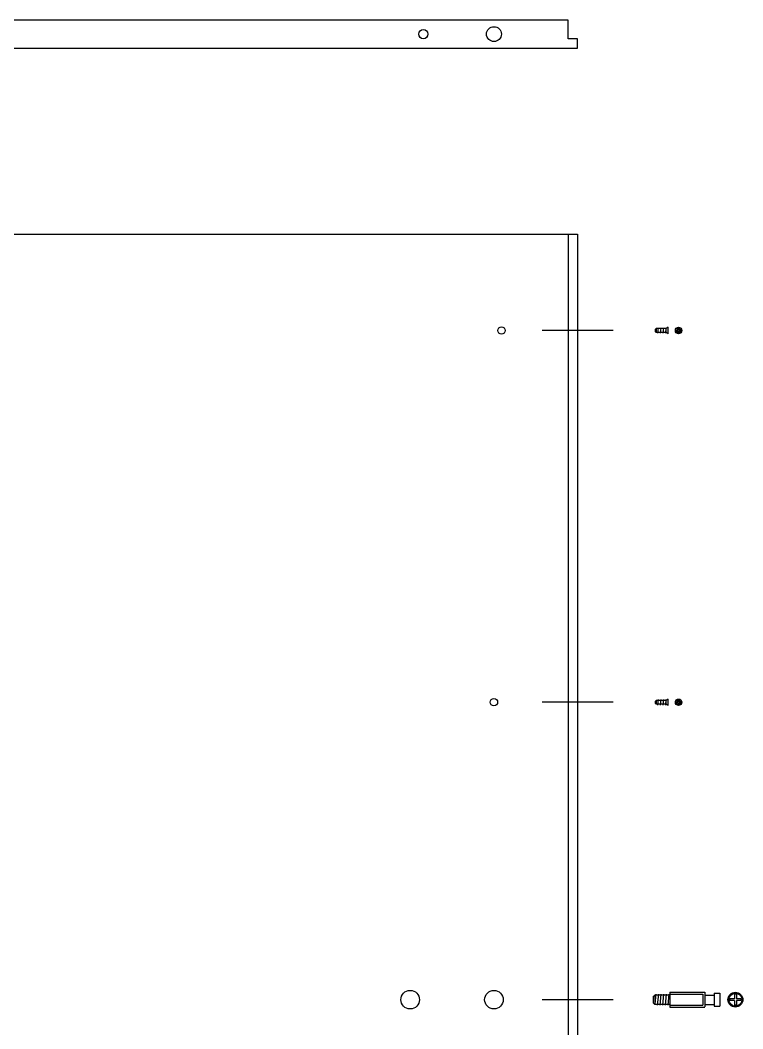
# Model space of a CAD drawing. Header units: centimetres. Extents: x 4 to 257, y 1 to 229.
# Drawn here: x 218 to 256.8, y 115.6 to 169.9 of the extents above; entities that cross this region are included whole.
import ezdxf

# ---------------------------------------------------------------- set-up
doc = ezdxf.new("R2010")
doc.units = ezdxf.units.CM
doc.linetypes.add('ACAD_ISO02W100', pattern=[15, 12, -3])

msp = doc.modelspace()

# ---------------------------------------------------------------- linework, layer by layer
for p, q in [((247.451, 169.854), (187.951, 169.854)), ((247.451, 168.854), (247.451, 169.854)), ((247.951, 168.854), (247.451, 168.854)), ((247.951, 168.354), (247.951, 168.854)), ((247.951, 168.354), (247.951, 168.854)), ((187.951, 168.354), (247.951, 168.354)), ((187.951, 158.35), (247.951, 158.35)), ((247.451, 158.35), (247.451, 76.35)), ((247.951, 158.35), (247.951, 76.35)), ((252.127, 153.212), (252.177, 153.262)), ((252.127, 153.212), (252.127, 153.112)), ((252.127, 153.112), (252.177, 153.062)), ((252.177, 153.262), (252.177, 153.062)), ((252.727, 153.262), (252.177, 153.262)), ((252.727, 153.062), (252.177, 153.062)), ((252.288, 153.312), (252.257, 153.012)), ((252.429, 153.312), (252.399, 153.012)), ((252.57, 153.312), (252.539, 153.012)), ((252.711, 153.312), (252.68, 153.012)), ((252.827, 153.337), (252.727, 153.262)), ((252.727, 153.062), (252.727, 153.262)), ((252.827, 152.987), (252.727, 153.062)), ((252.827, 152.987), (252.827, 153.337)), ((253.372, 153.182), (253.274, 153.182)), ((253.275, 153.182), (253.275, 153.143)), ((253.372, 153.143), (253.275, 153.143)), ((253.411, 153.279), (253.372, 153.279)), ((253.372, 153.279), (253.372, 153.182)), ((253.372, 153.143), (253.372, 153.046)), ((253.411, 153.046), (253.372, 153.046)), ((253.411, 153.279), (253.411, 153.182)), ((253.507, 153.182), (253.411, 153.182)), ((253.508, 153.143), (253.411, 153.143)), ((253.411, 153.143), (253.411, 153.046)), ((253.508, 153.182), (253.508, 153.143)), ((252.127, 133.212), (252.177, 133.262)), ((252.127, 133.212), (252.127, 133.112)), ((252.127, 133.112), (252.177, 133.062)), ((252.177, 133.262), (252.177, 133.062)), ((252.727, 133.262), (252.177, 133.262)), ((252.727, 133.062), (252.177, 133.062)), ((252.288, 133.312), (252.257, 133.012)), ((252.429, 133.312), (252.399, 133.012)), ((252.57, 133.312), (252.539, 133.012)), ((252.711, 133.312), (252.68, 133.012)), ((252.827, 133.337), (252.727, 133.262)), ((252.727, 133.062), (252.727, 133.262)), ((252.827, 132.987), (252.727, 133.062)), ((252.827, 132.987), (252.827, 133.337)), ((253.372, 133.182), (253.274, 133.182)), ((253.275, 133.182), (253.275, 133.143)), ((253.372, 133.143), (253.275, 133.143)), ((253.411, 133.279), (253.372, 133.279)), ((253.372, 133.279), (253.372, 133.182)), ((253.372, 133.143), (253.372, 133.046)), ((253.411, 133.046), (253.372, 133.046)), ((253.411, 133.279), (253.411, 133.182)), ((253.507, 133.182), (253.411, 133.182)), ((253.508, 133.143), (253.411, 133.143)), ((253.411, 133.143), (253.411, 133.046)), ((253.508, 133.182), (253.508, 133.143)), ((252.023, 117.331), (252.106, 117.414)), ((252.023, 117.331), (252.023, 116.997)), ((252.16, 117.464), (252.106, 116.931)), ((252.106, 117.414), (252.106, 116.914)), ((252.911, 117.414), (252.106, 117.414)), ((252.301, 117.464), (252.241, 116.864)), ((252.442, 117.464), (252.381, 116.864)), ((252.583, 117.464), (252.522, 116.864)), ((252.724, 117.464), (252.663, 116.864)), ((252.865, 117.464), (252.804, 116.864)), ((252.911, 117.564), (252.911, 116.764)), ((252.911, 117.564), (254.793, 117.564)), ((252.944, 116.764), (252.944, 117.564)), ((252.944, 117.464), (254.693, 117.464)), ((254.693, 117.464), (254.693, 116.872)), ((254.793, 117.564), (254.793, 116.772)), ((254.793, 117.414), (255.31, 117.414)), ((255.31, 117.514), (255.61, 117.514)), ((255.31, 117.514), (255.31, 116.814)), ((255.61, 117.514), (255.61, 116.814)), ((256.397, 117.214), (256.145, 117.214)), ((256.147, 117.214), (256.147, 117.114)), ((256.497, 117.464), (256.397, 117.464)), ((256.397, 117.464), (256.397, 117.214)), ((256.497, 117.464), (256.497, 117.214)), ((256.745, 117.214), (256.497, 117.214)), ((256.747, 117.214), (256.747, 117.114)), ((252.023, 116.997), (252.106, 116.914)), ((252.911, 116.914), (252.106, 116.914)), ((252.911, 116.764), (254.793, 116.764)), ((252.944, 116.864), (254.693, 116.872)), ((254.793, 116.914), (255.31, 116.914)), ((255.31, 116.814), (255.61, 116.814)), ((256.397, 117.114), (256.147, 117.114)), ((256.397, 117.114), (256.397, 116.864)), ((256.497, 116.864), (256.397, 116.864)), ((256.747, 117.114), (256.497, 117.114)), ((256.497, 117.114), (256.497, 116.864))]:
    msp.add_line(p, q)
at = {"color": 3}
for p, q in [((249.864, 153.162), (246.038, 153.162)), ((249.864, 133.162), (246.038, 133.162)), ((249.864, 117.164), (246.038, 117.164))]:
    msp.add_line(p, q, dxfattribs=at)
for centre, radius in [((239.651, 169.104), 0.25), ((243.451, 169.104), 0.4), ((243.856, 153.162), 0.2), ((253.391, 153.162), 0.175), ((243.451, 133.166), 0.2), ((253.391, 133.162), 0.175), ((238.941, 117.164), 0.5), ((243.451, 117.164), 0.5), ((256.447, 117.164), 0.4), ((256.447, 117.164), 0.35)]:
    msp.add_circle(centre, radius)
at = {"linetype": 'ACAD_ISO02W100', "ltscale": 0.01}
for centre in [(253.391, 153.162), (253.391, 133.162)]:
    msp.add_circle(centre, 0.117, dxfattribs=at)

doc.saveas('drawing.dxf')
